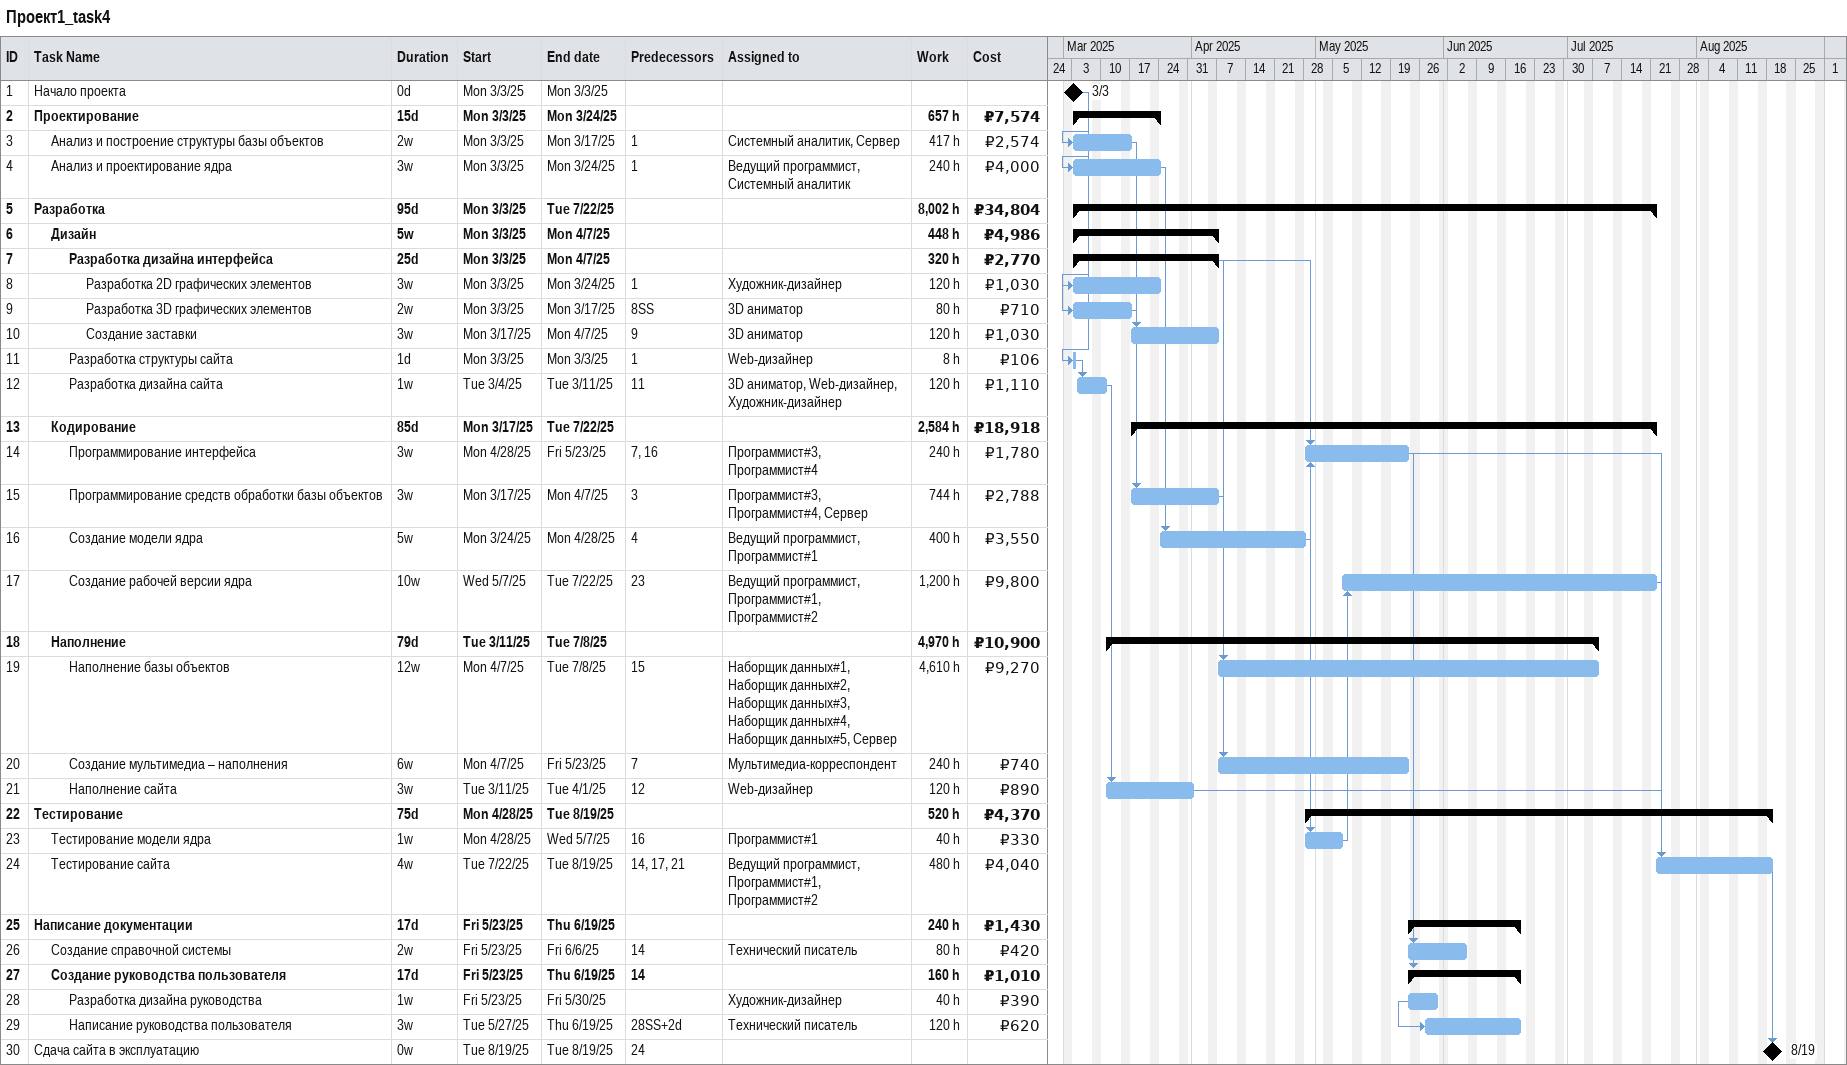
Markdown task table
Проект1_task4

| ID | Level | Task | Duration | Start | Finish | Predecessors | Resources | Work (h) | Cost (₽) |
|---|---|---|---|---|---|---|---|---|---|
| 1 | 1 | Начало проекта | 0d | 2025-03-03 | 2025-03-03 |  |  |  |  |
| 2 | 1 | **Проектирование** | 15d | 2025-03-03 | 2025-03-24 |  |  | 657 | 7574 |
| 3 | 2 | Анализ и построение структуры базы объектов | 2w | 2025-03-03 | 2025-03-17 | 1 | Системный аналитик, Сервер | 417 | 2574 |
| 4 | 2 | Анализ и проектирование ядра | 3w | 2025-03-03 | 2025-03-24 | 1 | Ведущий программист, Системный аналитик | 240 | 4000 |
| 5 | 1 | **Разработка** | 95d | 2025-03-03 | 2025-07-22 |  |  | 8002 | 34804 |
| 6 | 2 | **Дизайн** | 5w | 2025-03-03 | 2025-04-07 |  |  | 448 | 4986 |
| 7 | 3 | **Разработка дизайна интерфейса** | 25d | 2025-03-03 | 2025-04-07 |  |  | 320 | 2770 |
| 8 | 4 | Разработка 2D графических элементов | 3w | 2025-03-03 | 2025-03-24 | 1 | Художник-дизайнер | 120 | 1030 |
| 9 | 4 | Разработка 3D графических элементов | 2w | 2025-03-03 | 2025-03-17 | 8SS | 3D аниматор | 80 | 710 |
| 10 | 4 | Создание заставки | 3w | 2025-03-17 | 2025-04-07 | 9 | 3D аниматор | 120 | 1030 |
| 11 | 3 | Разработка структуры сайта | 1d | 2025-03-03 | 2025-03-03 | 1 | Web-дизайнер | 8 | 106 |
| 12 | 3 | Разработка дизайна сайта | 1w | 2025-03-04 | 2025-03-11 | 11 | 3D аниматор, Web-дизайнер, Художник-дизайнер | 120 | 1110 |
| 13 | 2 | **Кодирование** | 85d | 2025-03-17 | 2025-07-22 |  |  | 2584 | 18918 |
| 14 | 3 | Программирование интерфейса | 3w | 2025-04-28 | 2025-05-23 | 7, 16 | Программист#3, Программист#4 | 240 | 1780 |
| 15 | 3 | Программирование средств обработки базы объектов | 3w | 2025-03-17 | 2025-04-07 | 3 | Программист#3, Программист#4, Сервер | 744 | 2788 |
| 16 | 3 | Создание модели ядра | 5w | 2025-03-24 | 2025-04-28 | 4 | Ведущий программист, Программист#1 | 400 | 3550 |
| 17 | 3 | Создание рабочей версии ядра | 10w | 2025-05-07 | 2025-07-22 | 23 | Ведущий программист, Программист#1, Программист#2 | 1200 | 9800 |
| 18 | 2 | **Наполнение** | 79d | 2025-03-11 | 2025-07-08 |  |  | 4970 | 10900 |
| 19 | 3 | Наполнение базы объектов | 12w | 2025-04-07 | 2025-07-08 | 15 | Наборщик данных#1, Наборщик данных#2, Наборщик данных#3, Наборщик данных#4, Наборщик данных#5, Сервер | 4610 | 9270 |
| 20 | 3 | Создание мультимедиа – наполнения | 6w | 2025-04-07 | 2025-05-23 | 7 | Мультимедиа-корреспондент | 240 | 740 |
| 21 | 3 | Наполнение сайта | 3w | 2025-03-11 | 2025-04-01 | 12 | Web-дизайнер | 120 | 890 |
| 22 | 1 | **Тестирование** | 75d | 2025-04-28 | 2025-08-19 |  |  | 520 | 4370 |
| 23 | 2 | Тестирование модели ядра | 1w | 2025-04-28 | 2025-05-07 | 16 | Программист#1 | 40 | 330 |
| 24 | 2 | Тестирование сайта | 4w | 2025-07-22 | 2025-08-19 | 14, 17, 21 | Ведущий программист, Программист#1, Программист#2 | 480 | 4040 |
| 25 | 1 | **Написание документации** | 17d | 2025-05-23 | 2025-06-19 |  |  | 240 | 1430 |
| 26 | 2 | Создание справочной системы | 2w | 2025-05-23 | 2025-06-06 | 14 | Технический писатель | 80 | 420 |
| 27 | 2 | **Создание руководства пользователя** | 17d | 2025-05-23 | 2025-06-19 | 14 |  | 160 | 1010 |
| 28 | 3 | Разработка дизайна руководства | 1w | 2025-05-23 | 2025-05-30 |  | Художник-дизайнер | 40 | 390 |
| 29 | 3 | Написание руководства пользователя | 3w | 2025-05-27 | 2025-06-19 | 28SS+2d | Технический писатель | 120 | 620 |
| 30 | 1 | Сдача сайта в эксплуатацию | 0w | 2025-08-19 | 2025-08-19 | 24 |  |  |  |
